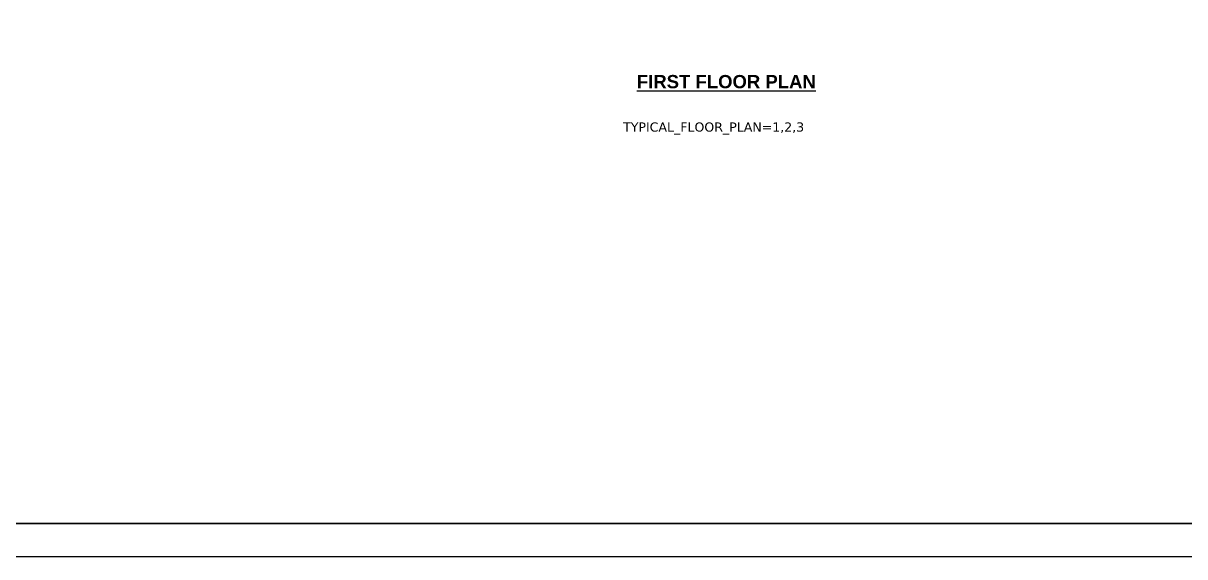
# Model space of a CAD drawing. Header units: metres. Extents: x -1744 to -758, y -4183 to -3914.
# Drawn here: x -1015.68 to -971.86, y -4172.82 to -4152.7 of the extents above; entities that cross this region are included whole.
import ezdxf

# ---------------------------------------------------------------- set-up
doc = ezdxf.new("R2010")
doc.units = ezdxf.units.M
doc.layers.add('A_---WALLS', color=255, linetype='Continuous', lineweight=30)
for name, color, linetype in [('BLK_1_FLR_1_BLT_UP_AREA', 18, 'Continuous'), ('TEXT', 7, 'Continuous'), ('WALL', 7, 'Continuous')]:
    doc.layers.add(name, color=color, linetype=linetype)
doc.styles.add('0.25', font='verdana.ttf')
doc.styles.add('TITLE', font='arialbd.ttf')

# ---------------------------------------------------------------- blocks, each defined once
blk = doc.blocks.new('A$C1C9B1590')
at = {"color": 1}
blk.add_lwpolyline([(552.5243883563587, 97.14519458987706), (695.5039657111157, 97.14519458987706), (695.5039657111157, 10.14519458987706), (552.5243883563587, 10.14519458987706)], close=True, dxfattribs=at)
at = {"layer": 'A_---WALLS'}
blk.add_lwpolyline([(553.7743883563587, 95.89519458987706), (694.2539657111157, 95.89519458987706), (694.2539657111157, 11.39519458987706), (553.7743883563587, 11.39519458987706)], close=True, dxfattribs=at)
at = {"layer": 'TEXT', "color": 0, "ltscale": 10, "insert": (616.3349587784676, 28.05486033060879), "char_height": 0.5, "width": 23.17673055772457, "attachment_point": 5, "line_spacing_factor": 1.32, "style": 'TITLE'}
blk.add_mtext('{\\fArial|b1|i0|c0|p34;\\LFIRST FLOOR PLAN}', dxfattribs=at)

msp = doc.modelspace()

# ---------------------------------------------------------------- block references
at = {"layer": 'WALL'}
msp.add_blockref('A$C1C9B1590', (-1605.488616471586, -4182.963166974928), dxfattribs=at)

# ---------------------------------------------------------------- texts
at = {"layer": 'BLK_1_FLR_1_BLT_UP_AREA', "color": 26, "insert": (-993.0479722909979, -4156.443854843813), "char_height": 0.345, "width": 11.15637868902467, "attachment_point": 1, "style": '0.25'}
msp.add_mtext('TYPICAL_FLOOR_PLAN=1,2,3', dxfattribs=at)

doc.saveas('drawing.dxf')
